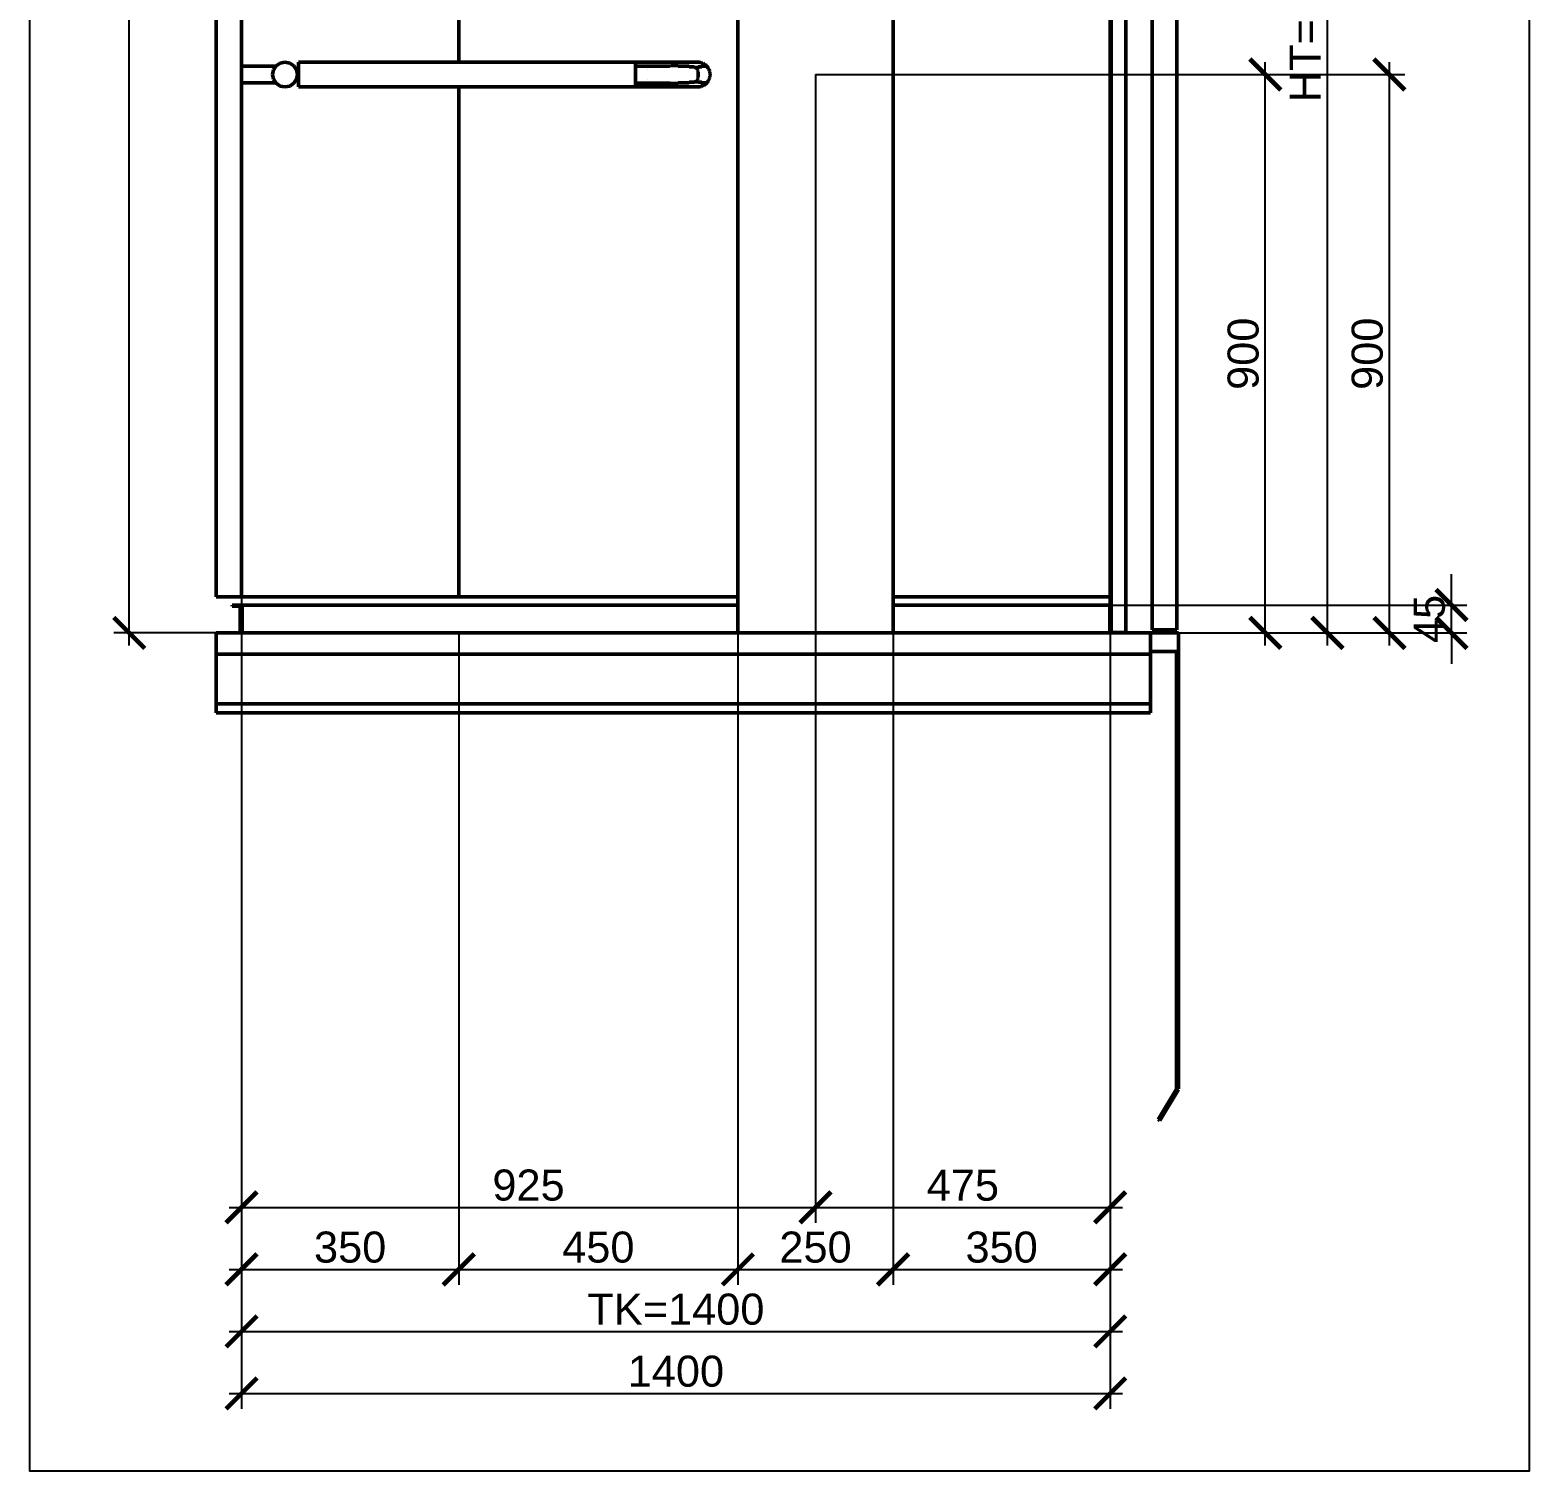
# Model space of a CAD drawing. Header units: millimetres. Extents: x -2854 to 202754, y -48725 to 27067.
# Drawn here: x 189982 to 192398, y -43034 to -40711 of the extents above; entities that cross this region are included whole.
import ezdxf

# ---------------------------------------------------------------- set-up
doc = ezdxf.new("R2010")
doc.units = ezdxf.units.MM
for name, color, linetype, lineweight in [('AM_0', 7, 'Continuous', 50), ('AM_5', 3, 'Continuous', 25), ('LDCar-AM_0', 7, 'Continuous', 50), ('LDCarFrame-AM_0', 7, 'Continuous', 50), ('LDHallButton-AM_0', 7, 'Continuous', 50), ('LDShaft-AM_5', 3, 'Continuous', 25)]:
    doc.layers.add(name, color=color, linetype=linetype, lineweight=lineweight)
doc.layers.add('AM_VIEWS', color=1, linetype='Continuous', lineweight=25, plot=False)
doc.styles.add('LD', font='ARIALUNI.ttf')
doc.dimstyles.new('LIFT', dxfattribs={"dimtxt": 2.5, "dimasz": 2.5, "dimexe": 1.25, "dimexo": 0, "dimgap": 0.5, "dimtad": 1, "dimdec": 0, "dimzin": 1, "dimdsep": 46, "dimtxsty": 'LD', "dimblk": 'ARCHTICK', "dimcen": 0, "dimdle": 1, "dimclrd": 3, "dimclre": 3, "dimclrt": 4, "dimadec": 0, "dimazin": 0, "dimtp": 0.1, "dimtm": 0.1, "dimtfac": 0.71, "dimtdec": 0, "dimtix": 1, "dimtmove": 0, "dimatfit": 3, "dimfxl": 1, "dimtolj": 1, "dimarcsym": 0})

# ---------------------------------------------------------------- blocks, each defined once
blk = doc.blocks.new('LD_20260610085846_00000042')
at = {"layer": 'LDCarFrame-AM_0'}
for p, q in [((765, 2679), (-741, 2679)), ((-741, 2679), (-741, 2629)), ((765, 2629), (765, 2679)), ((-741, 2629), (765, 2629)), ((700, 2530), (-700, 2530)), ((-700, 2530), (-700, 2528)), ((-700, 2528), (700, 2528)), ((700, 2528), (700, 2530)), ((765, 129), (-741, 129)), ((-741, 129), (-741, 95)), ((765, 95), (765, 129)), ((765, 95), (-741, 95)), ((-741, 95), (-741, 15)), ((-741, 95), (765, 95)), ((765, 15), (765, 95)), ((-741, 15), (765, 15)), ((765, 15), (-741, 15)), ((-741, 15), (-741, 0)), ((-741, 0), (765, 0)), ((765, 0), (765, 15))]:
    blk.add_line(p, q, dxfattribs=at)
blk = doc.blocks.new('LD_20260610085846_00000043')
at = {"layer": 'LDHallButton-AM_0'}
for p, q in [((125, 1432), (-125, 1432)), ((-125, 1432), (-125, -900)), ((125, -900), (125, 1432)), ((120.5, 905), (-120.5, 905)), ((-120.5, 905), (-120.5, 700)), ((120.5, 700), (120.5, 905)), ((-120.5, 700), (120.5, 700)), ((92.4, 678.4), (90.5, 676.5)), ((90.5, 676.5), (91.7, 674.6)), ((94.9, 672.5), (92.4, 678.4)), ((97.4, 683.4), (95.4, 681.4)), ((95.4, 681.4), (97.4, 678.8)), ((99.8, 680.2), (97.4, 683.4)), ((97.4, 678.8), (98.7, 675.8)), ((101.4, 676.5), (99.8, 680.2)), ((102.3, 688.3), (100.4, 686.4)), ((100.4, 686.4), (103.5, 682.3)), ((101.9, 672.5), (101.4, 676.5)), ((105.9, 683.7), (102.3, 688.3)), ((103.5, 682.3), (105.4, 677.6)), ((105.4, 677.6), (106.1, 672.5)), ((108.1, 678.3), (105.9, 683.7)), ((108.9, 672.5), (108.1, 678.3)), ((-97.9, 673.1), (-98, 672.5)), ((-98, 672.5), (-97.9, 671.9)), ((-97.6, 673.6), (-97.9, 673.1)), ((-97.9, 671.9), (-97.6, 671.4)), ((-97.1, 673.9), (-97.6, 673.6)), ((-97.6, 671.4), (-97.1, 671.1)), ((-96.5, 674), (-97.1, 673.9)), ((-97.1, 671.1), (-96.5, 671)), ((-95.9, 673.9), (-96.5, 674)), ((-96.5, 671), (-95.9, 671.1)), ((-95.4, 673.6), (-95.9, 673.9)), ((-95.9, 671.1), (-95.4, 671.4)), ((-95.1, 673.1), (-95.4, 673.6)), ((-95.4, 671.4), (-95.1, 671.9)), ((-95, 672.5), (-95.1, 673.1)), ((-95.1, 671.9), (-95, 672.5)), ((-92.4, 673.1), (-92.5, 672.5)), ((-92.5, 672.5), (-92.4, 671.9)), ((-92.1, 673.6), (-92.4, 673.1)), ((-92.4, 671.9), (-92.1, 671.4)), ((-91.6, 673.9), (-92.1, 673.6)), ((-92.1, 671.4), (-91.6, 671.1)), ((-91, 674), (-91.6, 673.9)), ((-91.6, 671.1), (-91, 671)), ((-90.4, 673.9), (-91, 674)), ((-91, 671), (-90.4, 671.1)), ((-89.9, 673.6), (-90.4, 673.9)), ((-90.4, 671.1), (-89.9, 671.4)), ((-89.6, 673.1), (-89.9, 673.6)), ((-89.9, 671.4), (-89.6, 671.9)), ((-89.5, 672.5), (-89.6, 673.1)), ((-89.6, 671.9), (-89.5, 672.5)), ((-86.9, 673.1), (-87, 672.5)), ((-87, 672.5), (-86.9, 671.9)), ((-86.6, 673.6), (-86.9, 673.1)), ((-86.9, 671.9), (-86.6, 671.4)), ((-86.1, 673.9), (-86.6, 673.6)), ((-86.6, 671.4), (-86.1, 671.1)), ((-85.5, 674), (-86.1, 673.9)), ((-86.1, 671.1), (-85.5, 671)), ((-84.9, 673.9), (-85.5, 674)), ((-85.5, 671), (-84.9, 671.1)), ((-84.4, 673.6), (-84.9, 673.9)), ((-84.9, 671.1), (-84.4, 671.4)), ((-84.1, 673.1), (-84.4, 673.6)), ((-84.4, 671.4), (-84.1, 671.9)), ((-84, 672.5), (-84.1, 673.1)), ((-84.1, 671.9), (-84, 672.5)), ((91.7, 670.4), (90.5, 668.5)), ((90.5, 668.5), (92.4, 666.6)), ((91.7, 674.6), (92.1, 672.5)), ((92.1, 672.5), (91.7, 670.4)), ((92.4, 666.6), (94.3, 669.3)), ((94.3, 669.3), (94.9, 672.5)), ((97.4, 666.2), (95.4, 663.6)), ((95.4, 663.6), (97.4, 661.6)), ((98.7, 669.2), (97.4, 666.2)), ((97.4, 661.6), (99.8, 664.8)), ((98.7, 675.8), (99.1, 672.5)), ((99.1, 672.5), (98.7, 669.2)), ((99.8, 664.8), (101.4, 668.5)), ((103.5, 662.7), (100.4, 658.6)), ((100.4, 658.6), (102.3, 656.7)), ((101.4, 668.5), (101.9, 672.5)), ((102.3, 656.7), (105.9, 661.3)), ((105.4, 667.4), (103.5, 662.7)), ((106.1, 672.5), (105.4, 667.4)), ((105.9, 661.3), (108.1, 666.7)), ((108.1, 666.7), (108.9, 672.5)), ((-125, -900), (125, -900))]:
    blk.add_line(p, q, dxfattribs=at)
blk = doc.blocks.new('LD_20260610085846_00000050')
at = {"layer": 'AM_0'}
for p, q in [((225, 2500), (-225, 2500)), ((-225, 2500), (-225, 2430)), ((225, 2430.9), (225, 2500)), ((-225, 2399), (-225, 920)), ((225, 58), (225, 2394.1)), ((-225, 880), (-225, 58)), ((-225, 58), (225, 58))]:
    blk.add_line(p, q, dxfattribs=at)
blk = doc.blocks.new('LD_20260610085846_00000051')
at = {"layer": 'AM_0'}
for p, q in [((175, 2500), (-175, 2500)), ((-175, 2500), (-175, 2401)), ((175, 2430), (175, 2500)), ((-175, 2399), (-175, 913.5)), ((175, 920), (175, 2399)), ((-175, 886.5), (-175, 58)), ((175, 58), (175, 880)), ((-175, 58), (175, 58))]:
    blk.add_line(p, q, dxfattribs=at)
blk = doc.blocks.new('LD_20260610085846_00000052')
at = {"layer": 'AM_0'}
for p, q in [((175, 2500), (-175, 2500)), ((-175, 2500), (-175, 2430)), ((175, 2401), (175, 2500)), ((-175, 2399), (-175, 58)), ((175, 58), (175, 2399)), ((-175, 58), (175, 58))]:
    blk.add_line(p, q, dxfattribs=at)
blk = doc.blocks.new('LD_20260610085846_00000054')
at = {"layer": 'AM_0'}
for p, q in [((-745, 920), (-1308, 920)), ((-1308, 920), (-1308, 918.5)), ((-1308, 918.5), (-1308, 914.1)), ((-745, 920), (-745, 920)), ((-745, 918.5), (-745, 918.5)), ((-745, 918.5), (-745, 918.5)), ((-1308, 914.1), (-1308, 907.7)), ((-1308, 907.7), (-1308, 900)), ((-1308, 900), (-1308, 892.3)), ((-745, 914.1), (-745, 914.2)), ((-745, 914.1), (-745, 914.1)), ((-745, 907.6), (-745, 907.7)), ((-745, 907.7), (-745, 907.7)), ((-1308, 892.3), (-1308, 885.9)), ((-1308, 885.9), (-1308, 881.5)), ((-1308, 881.5), (-1308, 880)), ((-1308, 880), (-745, 880)), ((-745, 892.3), (-745, 892.4)), ((-745, 892.3), (-745, 892.3)), ((-745, 885.8), (-745, 885.9)), ((-745, 885.9), (-745, 885.9)), ((-745, 881.5), (-745, 881.5)), ((-745, 881.5), (-745, 881.5)), ((-745, 880), (-745, 880))]:
    blk.add_line(p, q, dxfattribs=at)
blk = doc.blocks.new('LD_20260610085846_00000055')
at = {"layer": 'AM_0'}
for p, q in [((-100, 20), (-100, 19.8)), ((-100, 20), (-100, 20)), ((-100, 19.8), (-100, 19.6)), ((-100, 19.6), (-100, 19.4)), ((-100, 19.4), (-100, 19)), ((-100, 19), (-100, 18.6)), ((-100, 18.6), (-100, 18.5)), ((-100, 18.5), (-100, 18.1)), ((-100, 18.1), (-100, 17.5)), ((-100, 17.5), (-100, 16.9)), ((-100, 16.9), (-100, 16.2)), ((-100, 16.2), (-100, 15.4)), ((-100, 15.4), (-100, 14.6)), ((-100, 14.6), (-100, 14.2)), ((-100, 14.1), (-100, 13.7)), ((-45, 13.7), (-100, 13.7)), ((-100, 13.7), (-100, 12.7)), ((-100, 12.7), (-100, 11.8)), ((-100, 11.8), (-100, 10.7)), ((-100, 10.7), (-100, 9.6)), ((-100, 9.6), (-100, 8.5)), ((-100, 8.5), (-100, 7.7)), ((-100, 7.6), (-100, 7.4)), ((-100, 7.4), (-100, 6.2)), ((-100, 6.2), (-100, 5)), ((-100, 5), (-100, 3.7)), ((-100, 3.7), (-100, 2.5)), ((-100, 2.5), (-100, 1.3)), ((-100, 1.3), (-100, 0)), ((-100, 0), (-100, -1.3)), ((-45, 20), (-80, 20)), ((-43.3, 20), (-45, 20)), ((-45, 13.7), (-42.8, 14.4)), ((-41.5, 20), (-43.3, 20)), ((-40.5, 14.4), (-42.8, 14.4)), ((-39.7, 20), (-41.5, 20)), ((-38.2, 14.4), (-40.5, 14.4)), ((-37.9, 20), (-39.7, 20)), ((-35.9, 14.4), (-38.2, 14.4)), ((-36.2, 20), (-37.9, 20)), ((-34.4, 20), (-36.2, 20)), ((-33.6, 14.4), (-35.9, 14.4)), ((-32.7, 20), (-34.4, 20)), ((-31.3, 14.4), (-33.6, 14.4)), ((-31, 20), (-32.7, 20)), ((-31.3, 14.4), (-31.1, 13.5)), ((-28.8, 13.5), (-31.1, 13.5)), ((-29.3, 20), (-31, 20)), ((-27.6, 20), (-29.3, 20)), ((-26.6, 13.5), (-28.8, 13.5)), ((-25.9, 20), (-27.6, 20)), ((-24.4, 13.5), (-26.6, 13.5)), ((-24.3, 20), (-25.9, 20)), ((-22.2, 13.5), (-24.4, 13.5)), ((-22.8, 20), (-24.3, 20)), ((-21.2, 20), (-22.8, 20)), ((-20, 13.5), (-22.2, 13.5)), ((-19.7, 20), (-21.2, 20)), ((-17.9, 13.5), (-20, 13.5)), ((-18.2, 20), (-19.7, 20)), ((-16.8, 20), (-18.2, 20)), ((-15.8, 13.5), (-17.9, 13.5)), ((-15.4, 20), (-16.8, 20)), ((-13.8, 13.5), (-15.8, 13.5)), ((-14.1, 20), (-15.4, 20)), ((-12.8, 20), (-14.1, 20)), ((-13.8, 13.5), (-13.4, 12.5)), ((-11.4, 12.5), (-13.4, 12.5)), ((-11.5, 20), (-12.8, 20)), ((-10.3, 20), (-11.5, 20)), ((-9.4, 12.5), (-11.4, 12.5)), ((-9.2, 20), (-10.3, 20)), ((-7.5, 12.5), (-9.4, 12.5)), ((-8.1, 20), (-9.2, 20)), ((-7.1, 20), (-8.1, 20)), ((-5.7, 12.5), (-7.5, 12.5)), ((-6.1, 20), (-7.1, 20)), ((-5.2, 20), (-6.1, 20)), ((-5.7, 12.5), (-5.2, 11.6)), ((-4.4, 20), (-5.2, 20)), ((-3.4, 11.6), (-5.2, 11.6)), ((-3.6, 20), (-4.4, 20)), ((-2.9, 20), (-3.6, 20)), ((-1.7, 11.6), (-3.4, 11.6)), ((-2.2, 20), (-2.9, 20)), ((-1.6, 20), (-2.2, 20)), ((-1.7, 11.6), (-1.2, 10.5)), ((0, 11.6), (-1.7, 11.6)), ((-1.1, 20), (-1.6, 20)), ((-1.2, 10.5), (-0.8, 9.5)), ((-0.6, 20), (-1.1, 20)), ((-0.8, 9.5), (-0.4, 8.4)), ((-0.7, 20), (0.6, 20)), ((0, 20), (-0.7, 20)), ((-0.5, 20), (-0.6, 20)), ((-0.6, 20), (-0.6, 20)), ((-0.6, 20), (-0.6, 20)), ((-0.3, 20), (-0.6, 20)), ((-0.2, 20), (-0.5, 20)), ((-0.4, 20), (-0.5, 20)), ((-0.3, 20), (-0.4, 20)), ((-0.4, 8.4), (0, 7.2)), ((-0.3, 20), (-0.3, 20)), ((0.1, 20), (-0.3, 20)), ((0, 20), (-0.2, 20)), ((-0.1, 20), (-0.2, 20)), ((-0.2, 20), (-0.2, 20)), ((0.2, 20), (0, 20)), ((0, 20), (0, 20)), ((0.6, 20), (0, 20)), ((0.1, 20), (0, 20)), ((0, 20), (0, 20)), ((1.6, 11.6), (0, 11.6)), ((0, 7.2), (0.3, 6.1)), ((0.3, 20), (0.1, 20)), ((0.4, 20), (0.2, 20)), ((0.3, 20), (0.2, 20)), ((0.2, 20), (0.2, 20)), ((0.5, 20), (0.3, 20)), ((0.3, 6.1), (0.5, 4.9)), ((0.7, 20), (0.4, 20)), ((0.6, 20), (0.5, 20)), ((0.5, 20), (0.5, 20)), ((0.6, 20), (0.5, 20)), ((0.5, 4.9), (0.7, 3.7)), ((1.3, 20), (0.6, 20)), ((0.9, 20), (0.7, 20)), ((0.8, 20), (0.7, 20)), ((0.7, 20), (0.7, 20)), ((0.7, 3.7), (0.8, 2.5)), ((0.8, 2.5), (0.9, 1.2)), ((1.1, 20), (0.9, 20)), ((1, 20), (0.9, 20)), ((0.9, 20), (0.9, 20)), ((0.9, 20), (0.9, 20)), ((0.9, 1.2), (0.9, 0)), ((0.9, -1.2), (0.9, 0)), ((1, 12.5), (1.6, 11.6)), ((2.6, 12.5), (1, 12.5)), ((1.1, 20), (1.1, 20)), ((1.2, 20), (1.1, 20)), ((1.3, 20), (1.1, 20)), ((1.1, 20), (1.1, 20)), ((1.2, 20), (1.2, 20)), ((1.3, 20), (1.3, 20)), ((1.3, 20), (1.3, 20)), ((1.3, 20), (1.3, 20)), ((1.3, 20), (1.3, 20)), ((1.5, 19.9), (1.3, 20)), ((1.8, 19.9), (1.3, 20)), ((1.4, 19.9), (1.3, 20)), ((1.6, 19.9), (1.5, 19.9)), ((1.6, 19.9), (1.5, 19.9)), ((1.5, 19.9), (1.5, 19.9)), ((1.5, 19.9), (1.5, 19.9)), ((1.8, 19.9), (1.6, 19.9)), ((1.7, 19.9), (1.6, 19.9)), ((1.6, 19.9), (1.6, 19.9)), ((1.6, 19.9), (1.6, 19.9)), ((1.9, 19.9), (1.8, 19.9)), ((2.5, 19.8), (1.8, 19.9)), ((1.8, 19.9), (1.8, 19.9)), ((1.8, 19.9), (1.8, 19.9)), ((2, 19.9), (1.9, 19.9)), ((1.9, 19.9), (1.9, 19.9)), ((2, 19.9), (2, 19.9)), ((2.1, 19.9), (2, 19.9)), ((2.1, 19.9), (2.1, 19.9)), ((2.5, 19.8), (2.1, 19.9)), ((3, 19.8), (2.5, 19.8)), ((2.6, 12.5), (4, 12.5)), ((3.7, 19.6), (3, 19.8)), ((4.2, 19.5), (3.7, 19.6)), ((4, 12.5), (5.4, 12.5)), ((5, 19.4), (4.2, 19.5)), ((6.2, 19), (5, 19.4)), ((5.4, 12.5), (6.6, 12.5)), ((6, 13.5), (7.1, 13.5)), ((6.6, 12.5), (6, 13.5)), ((6.2, 19), (6.2, 19)), ((6.2, 19), (6.2, 19)), ((7.4, 18.6), (6.2, 19)), ((7.1, 13.5), (8.3, 13.5)), ((7.4, 18.6), (7.3, 18.6)), ((7.4, 18.6), (7.4, 18.6)), ((8.5, 18.1), (7.4, 18.6)), ((8.3, 13.5), (9.3, 13.5)), ((9.6, 17.5), (8.5, 18.1)), ((9.3, 13.5), (10.2, 13.5)), ((10.7, 16.9), (9.6, 17.5)), ((10.2, 13.5), (11.1, 13.5)), ((11.8, 16.2), (10.7, 16.9)), ((11.1, 13.5), (11.8, 13.5)), ((12.7, 15.4), (11.8, 16.2)), ((11.8, 13.5), (12.5, 13.5)), ((12.3, 14.4), (12.8, 14.4)), ((13.1, 13.5), (12.3, 14.4)), ((12.5, 13.5), (13.1, 13.5)), ((13.7, 14.6), (12.7, 15.4)), ((12.8, 14.4), (13.2, 14.4)), ((13.2, 14.4), (13.5, 14.4)), ((13.5, 14.4), (13.7, 14.4)), ((14.6, 13.7), (13.7, 14.6)), ((13.7, 14.4), (13.9, 14.4)), ((13.9, 14.4), (14.6, 13.7)), ((15.4, 12.7), (14.6, 13.7)), ((14.6, 13.7), (14.6, 13.7)), ((16.2, 11.8), (15.4, 12.7)), ((16.9, 10.7), (16.2, 11.8)), ((17.5, 9.6), (16.9, 10.7)), ((18.1, 8.5), (17.5, 9.6)), ((18.1, 8.5), (18.1, 8.6)), ((18.1, 8.5), (18.1, 8.5)), ((18.6, 7.4), (18.1, 8.5)), ((19, 6.2), (18.6, 7.4)), ((19.4, 5), (19, 6.2)), ((19.6, 3.7), (19.4, 5)), ((19.8, 2.5), (19.6, 3.7)), ((19.8, 2.5), (19.8, 2.7)), ((19.8, 2.5), (19.8, 2.5)), ((20, 1.3), (19.8, 2.5)), ((20, 0), (20, 1.3)), ((20, -1.3), (20, 0)), ((-100, -1.3), (-100, -2.5)), ((-100, -2.5), (-100, -3.7)), ((-100, -3.7), (-100, -5)), ((-100, -5), (-100, -6.2)), ((-100, -6.2), (-100, -7.4)), ((-100, -7.4), (-100, -7.6)), ((-100, -7.7), (-100, -8.5)), ((-100, -8.5), (-100, -9.6)), ((-100, -9.6), (-100, -10.7)), ((-100, -10.7), (-100, -11.8)), ((-100, -11.8), (-100, -12.7)), ((-100, -12.7), (-100, -13.7)), ((-45, -13.7), (-100, -13.7)), ((-100, -13.7), (-100, -14.1)), ((-100, -14.2), (-100, -14.6)), ((-100, -14.6), (-100, -15.4)), ((-100, -15.4), (-100, -16.2)), ((-100, -16.2), (-100, -16.9)), ((-100, -16.9), (-100, -17.5)), ((-100, -17.5), (-100, -18.1)), ((-100, -18.1), (-100, -18.5)), ((-100, -18.5), (-100, -18.6)), ((-100, -18.6), (-100, -19)), ((-100, -19), (-100, -19.4)), ((-100, -19.4), (-100, -19.6)), ((-100, -19.6), (-100, -19.8)), ((-100, -19.8), (-100, -20)), ((-100, -20), (-100, -20)), ((-80, -20), (-45, -20)), ((-42.8, -14.4), (-45, -13.7)), ((-45, -20), (-43.3, -20)), ((-43.3, -20), (-41.5, -20)), ((-40.5, -14.4), (-42.8, -14.4)), ((-41.5, -20), (-39.7, -20)), ((-38.2, -14.4), (-40.5, -14.4)), ((-39.7, -20), (-37.9, -20)), ((-35.9, -14.4), (-38.2, -14.4)), ((-37.9, -20), (-36.2, -20)), ((-36.2, -20), (-34.4, -20)), ((-33.6, -14.4), (-35.9, -14.4)), ((-34.4, -20), (-32.7, -20)), ((-31.3, -14.4), (-33.6, -14.4)), ((-32.7, -20), (-31, -20)), ((-31.1, -13.5), (-31.3, -14.4)), ((-28.8, -13.5), (-31.1, -13.5)), ((-31, -20), (-29.3, -20)), ((-29.3, -20), (-27.6, -20)), ((-26.6, -13.5), (-28.8, -13.5)), ((-27.6, -20), (-25.9, -20)), ((-24.4, -13.5), (-26.6, -13.5)), ((-25.9, -20), (-24.3, -20)), ((-22.2, -13.5), (-24.4, -13.5)), ((-24.3, -20), (-22.8, -20)), ((-22.8, -20), (-21.2, -20)), ((-20, -13.5), (-22.2, -13.5)), ((-21.2, -20), (-19.7, -20)), ((-17.9, -13.5), (-20, -13.5)), ((-19.7, -20), (-18.2, -20)), ((-18.2, -20), (-16.8, -20)), ((-15.8, -13.5), (-17.9, -13.5)), ((-16.8, -20), (-15.4, -20)), ((-13.8, -13.5), (-15.8, -13.5)), ((-15.4, -20), (-14.1, -20)), ((-14.1, -20), (-12.8, -20)), ((-13.4, -12.5), (-13.8, -13.5)), ((-11.4, -12.5), (-13.4, -12.5)), ((-12.8, -20), (-11.5, -20)), ((-11.5, -20), (-10.3, -20)), ((-9.4, -12.5), (-11.4, -12.5)), ((-10.3, -20), (-9.2, -20)), ((-7.5, -12.5), (-9.4, -12.5)), ((-9.2, -20), (-8.1, -20)), ((-8.1, -20), (-7.1, -20)), ((-5.7, -12.5), (-7.5, -12.5)), ((-7.1, -20), (-6.1, -20)), ((-6.1, -20), (-5.2, -20)), ((-5.2, -11.6), (-5.7, -12.5)), ((-3.4, -11.6), (-5.2, -11.6)), ((-5.2, -20), (-4.4, -20)), ((-4.4, -20), (-3.6, -20)), ((-3.6, -20), (-2.9, -20)), ((-1.7, -11.6), (-3.4, -11.6)), ((-2.9, -20), (-2.2, -20)), ((-2.2, -20), (-1.6, -20)), ((-1.2, -10.5), (-1.7, -11.6)), ((0, -11.6), (-1.7, -11.6)), ((-1.6, -20), (-1.1, -20)), ((-0.8, -9.5), (-1.2, -10.5)), ((-1.1, -20), (-0.6, -20)), ((-0.4, -8.4), (-0.8, -9.5)), ((0.6, -20), (-0.7, -20)), ((-0.7, -20), (0, -20)), ((-0.6, -20), (-0.3, -20)), ((0, -7.2), (-0.4, -8.4)), ((-0.3, -20), (0.1, -20)), ((0.3, -6.1), (0, -7.2)), ((1.6, -11.6), (0, -11.6)), ((0, -20), (0.6, -20)), ((0.1, -20), (0.3, -20)), ((0.5, -4.9), (0.3, -6.1)), ((0.3, -20), (0.5, -20)), ((0.7, -3.7), (0.5, -4.9)), ((0.5, -20), (0.6, -20)), ((0.6, -20), (1.3, -20)), ((0.8, -2.5), (0.7, -3.7)), ((0.9, -1.2), (0.8, -2.5)), ((1.6, -11.6), (1, -12.5)), ((2.6, -12.5), (1, -12.5)), ((1.3, -20), (1.8, -19.9)), ((1.8, -19.9), (2.5, -19.8)), ((2.5, -19.8), (3, -19.8)), ((4, -12.5), (2.6, -12.5)), ((3, -19.8), (3.7, -19.6)), ((3.7, -19.6), (4.2, -19.5)), ((5.4, -12.5), (4, -12.5)), ((4.2, -19.5), (5, -19.4)), ((5, -19.4), (6.2, -19)), ((6.6, -12.5), (5.4, -12.5)), ((6.6, -12.5), (6, -13.5)), ((7.1, -13.5), (6, -13.5)), ((6.2, -19), (7.4, -18.6)), ((8.3, -13.5), (7.1, -13.5)), ((7.4, -18.6), (8.5, -18.1)), ((7.4, -18.6), (7.4, -18.6)), ((9.3, -13.5), (8.3, -13.5)), ((8.5, -18.1), (9.6, -17.5)), ((10.2, -13.5), (9.3, -13.5)), ((9.6, -17.5), (10.7, -16.9)), ((11.1, -13.5), (10.2, -13.5)), ((10.7, -16.9), (11.8, -16.2)), ((11.8, -13.5), (11.1, -13.5)), ((12.5, -13.5), (11.8, -13.5)), ((11.8, -16.2), (12.7, -15.4)), ((13.1, -13.5), (12.3, -14.4)), ((12.8, -14.4), (12.3, -14.4)), ((13.1, -13.5), (12.5, -13.5)), ((12.7, -15.4), (13.7, -14.6)), ((13.2, -14.4), (12.8, -14.4)), ((13.5, -14.4), (13.2, -14.4)), ((13.7, -14.4), (13.5, -14.4)), ((13.7, -14.6), (14.6, -13.7)), ((13.9, -14.4), (13.7, -14.4)), ((13.9, -14.4), (14.6, -13.7)), ((14.6, -13.7), (15.4, -12.7)), ((14.6, -13.7), (14.6, -13.7)), ((14.6, -13.7), (14.6, -13.7)), ((15.4, -12.7), (16.2, -11.8)), ((16.2, -11.8), (16.9, -10.7)), ((16.9, -10.7), (17.5, -9.6)), ((17.5, -9.6), (18.1, -8.5)), ((18.1, -8.5), (18.6, -7.4)), ((18.1, -8.5), (18.1, -8.5)), ((18.6, -7.4), (19, -6.2)), ((19, -6.2), (19.4, -5)), ((19.4, -5), (19.6, -3.7)), ((19.6, -3.7), (19.8, -2.5)), ((19.8, -2.5), (20, -1.3)), ((19.8, -2.5), (19.8, -2.5))]:
    blk.add_line(p, q, dxfattribs=at)
blk = doc.blocks.new('LD_20260610085846_00000057')
at = {"layer": 'AM_0'}
for p, q in [((-699.25, 45), (-699.25, 0)), ((100, 45), (-699.25, 45)), ((699.25, 45), (350, 45)), ((699.25, 0), (699.25, 45)), ((-699.25, 0), (100, 0)), ((350, 0), (699.25, 0))]:
    blk.add_line(p, q, dxfattribs=at)
blk = doc.blocks.new('LD_20260610085846_00000059')
at = {"layer": 'AM_0'}
for p, q in [((62.3, 918.5), (55.9, 914.1)), ((62.3, 918.5), (55.9, 914.1)), ((70, 920), (62.3, 918.5)), ((70, 920), (62.3, 918.5)), ((77.7, 918.5), (70, 920)), ((77.7, 918.5), (70, 920)), ((84.1, 914.1), (77.7, 918.5)), ((84.1, 914.1), (77.7, 918.5)), ((0, 913.5), (0, 912.5)), ((55.4, 913.5), (0, 913.5)), ((0, 912.5), (0, 909.5)), ((0, 909.5), (0, 905.2)), ((0, 905.2), (0, 900)), ((0, 900), (0, 894.8)), ((0, 894.8), (0, 890.5)), ((51.5, 907.7), (50, 900)), ((51.5, 907.7), (50, 900)), ((50, 900), (51.5, 892.3)), ((50, 900), (51.5, 892.3)), ((55.9, 914.1), (51.5, 907.7)), ((55.9, 914.1), (51.5, 907.7)), ((88.5, 907.7), (84.1, 914.1)), ((88.5, 907.7), (84.1, 914.1)), ((90, 900), (88.5, 907.7)), ((90, 900), (88.5, 907.7)), ((88.5, 892.3), (90, 900)), ((88.5, 892.3), (90, 900)), ((0, 890.5), (0, 887.5)), ((0, 887.5), (0, 886.5)), ((0, 886.5), (55.4, 886.5)), ((51.5, 892.3), (55.9, 885.9)), ((51.5, 892.3), (55.9, 885.9)), ((55.9, 885.9), (62.3, 881.5)), ((55.9, 885.9), (62.3, 881.5)), ((62.3, 881.5), (70, 880)), ((62.3, 881.5), (70, 880)), ((70, 880), (77.7, 881.5)), ((70, 880), (77.7, 881.5)), ((77.7, 881.5), (84.1, 885.9)), ((77.7, 881.5), (84.1, 885.9)), ((84.1, 885.9), (88.5, 892.3)), ((84.1, 885.9), (88.5, 892.3))]:
    blk.add_line(p, q, dxfattribs=at)
blk = doc.blocks.new('LD_20260610085846_0000005A')
at = {"layer": 'AM_0'}
for p, q in [((0, 2500), (-41, 2500)), ((-41, 2500), (-41, 58)), ((0, 58), (0, 2500)), ((-41, 58), (0, 58))]:
    blk.add_line(p, q, dxfattribs=at)
blk = doc.blocks.new('LD_20260610085846_0000005C')
at = {"layer": 'AM_0'}
for p, q in [((-15, 45), (-15, 43)), ((0, 45), (-15, 45)), ((-15, 43), (-2, 43)), ((-2, 43), (-2, 0)), ((0, 0), (0, 45)), ((-2, 0), (0, 0))]:
    blk.add_line(p, q, dxfattribs=at)
blk = doc.blocks.new('LD_20260610085846_0000005F')
at = {"layer": 'AM_0'}
for p, q in [((1.5, 2000), (0, 2000)), ((0, 2000), (0, 0)), ((25, 2000), (1.5, 2000)), ((1.5, 2000), (1.5, 0.75)), ((1.5, 0), (1.5, 2000)), ((25, 0.75), (25, 2000)), ((0, 0), (1.5, 0)), ((25, 0.75), (1.5, 0.75)), ((1.5, 0.75), (1.5, 0)), ((25, 0), (25, 0.75))]:
    blk.add_line(p, q, dxfattribs=at)
blk = doc.blocks.new('LD_20260610085846_00000060')
at = {"layer": 'LDCar-AM_0'}
for p, q in [((-2.5, 2005), (-42.5, 2005)), ((-42.5, 2005), (-42.5, 5)), ((-2.5, 5), (-2.5, 2005)), ((0, 0), (-45, 0)), ((-45, 0), (-45, -30)), ((-42.5, 5), (-2.5, 5)), ((0, -30), (0, 0)), ((-45, -30), (0, -30)), ((0, -30), (-3, -30)), ((-3, -30), (-3, -735)), ((0, -735), (0, -30)), ((-2.8, -734.2), (-32.8, -784.2)), ((-30.2, -785.8), (-0.2, -735.8)), ((-3, -735), (0, -735)), ((-0.2, -735.8), (-2.8, -734.2)), ((-32.8, -784.2), (-30.2, -785.8))]:
    blk.add_line(p, q, dxfattribs=at)
blk = doc.blocks.new('_ArchTick')
at = {"color": 0, "linetype": 'ByBlock', "const_width": 0.15}
blk.add_lwpolyline([(-0.5, -0.5), (0.5, 0.5)], dxfattribs=at)
blk = doc.blocks.new('*D2542')
at = {"layer": 'AM_5', "color": 3, "lineweight": -2, "transparency": 16777216}
for p, q in [((190323.2, -41625), (190323.2, -42833.8)), ((191723.2, -41683), (191723.2, -42833.8)), ((190303.2, -42808.8), (191743.2, -42808.8))]:
    blk.add_line(p, q, dxfattribs=at)
at = {"layer": 'Defpoints', "color": 0, "transparency": 16777216}
for p in [(190323.2, -41625), (191723.2, -41683), (191723.2, -42808.8)]:
    blk.add_point(p, dxfattribs=at)
at = {"layer": 'AM_5', "color": 3, "lineweight": -2, "transparency": 16777216, "xscale": 50, "yscale": 50, "zscale": 50, "rotation": 180}
blk.add_blockref('_ArchTick', (190323.2, -42808.8), dxfattribs=at)
at = {"layer": 'AM_5', "color": 3, "lineweight": -2, "transparency": 16777216, "xscale": 50, "yscale": 50, "zscale": 50}
blk.add_blockref('_ArchTick', (191723.2, -42808.8), dxfattribs=at)
at = {"layer": 'AM_5', "color": 4, "transparency": 16777216, "insert": (191023.2, -42773.2), "char_height": 50, "attachment_point": 5, "style": 'LD'}
blk.add_mtext('\\A1;TK=1400', dxfattribs=at)
blk = doc.blocks.new('*D2543')
at = {"layer": 'Defpoints', "color": 0, "transparency": 16777216}
for p in [(190323.2, -41683), (191723.2, -41683), (191723.2, -42908.8)]:
    blk.add_point(p, dxfattribs=at)
at = {"layer": 'LDShaft-AM_5', "color": 3, "lineweight": -2, "transparency": 16777216}
for p, q in [((190323.2, -41683), (190323.2, -42933.8)), ((191723.2, -41683), (191723.2, -42933.8)), ((190303.2, -42908.8), (191743.2, -42908.8))]:
    blk.add_line(p, q, dxfattribs=at)
at = {"layer": 'LDShaft-AM_5', "color": 3, "lineweight": -2, "transparency": 16777216, "xscale": 50, "yscale": 50, "zscale": 50, "rotation": 180}
blk.add_blockref('_ArchTick', (190323.2, -42908.8), dxfattribs=at)
at = {"layer": 'LDShaft-AM_5', "color": 3, "lineweight": -2, "transparency": 16777216, "xscale": 50, "yscale": 50, "zscale": 50}
blk.add_blockref('_ArchTick', (191723.2, -42908.8), dxfattribs=at)
at = {"layer": 'LDShaft-AM_5', "color": 4, "transparency": 16777216, "insert": (191023.2, -42873.2), "char_height": 50, "attachment_point": 5, "style": 'LD'}
blk.add_mtext('\\A1;1400', dxfattribs=at)
blk = doc.blocks.new('*D2544')
at = {"layer": 'Defpoints', "color": 0, "transparency": 16777216}
for p in [(191723.2, -41638), (192273.2, -41638), (191723.2, -41683)]:
    blk.add_point(p, dxfattribs=at)
at = {"layer": 'LDShaft-AM_5', "color": 3, "lineweight": -2, "transparency": 16777216}
for p, q in [((192273.2, -41638), (192273.2, -41588)), ((191723.2, -41638), (192298.2, -41638)), ((192273.2, -41683), (192273.2, -41638)), ((191723.2, -41683), (192298.2, -41683)), ((192273.2, -41683), (192273.2, -41733))]:
    blk.add_line(p, q, dxfattribs=at)
at = {"layer": 'LDShaft-AM_5', "color": 3, "lineweight": -2, "transparency": 16777216, "xscale": 50, "yscale": 50, "zscale": 50}
for p, rotation in [((192273.2, -41638), 270), ((192273.2, -41683), 90)]:
    blk.add_blockref('_ArchTick', p, dxfattribs=dict(at, rotation=rotation))
at = {"layer": 'LDShaft-AM_5', "color": 4, "transparency": 16777216, "insert": (192237.8, -41660.5), "char_height": 50, "attachment_point": 5, "rotation": 90, "style": 'LD'}
blk.add_mtext('\\A1;45', dxfattribs=at)
blk = doc.blocks.new('*D2545')
at = {"layer": 'Defpoints', "color": 0, "transparency": 16777216}
for p in [(191723.2, -40783), (192173.2, -40783), (191723.2, -41683)]:
    blk.add_point(p, dxfattribs=at)
at = {"layer": 'LDShaft-AM_5', "color": 3, "lineweight": -2, "transparency": 16777216}
for p, q in [((192173.2, -41703), (192173.2, -40763)), ((191723.2, -40783), (192198.2, -40783)), ((191723.2, -41683), (192198.2, -41683))]:
    blk.add_line(p, q, dxfattribs=at)
at = {"layer": 'LDShaft-AM_5', "color": 3, "lineweight": -2, "transparency": 16777216, "xscale": 50, "yscale": 50, "zscale": 50}
for p, rotation in [((192173.2, -40783), 90), ((192173.2, -41683), 270)]:
    blk.add_blockref('_ArchTick', p, dxfattribs=dict(at, rotation=rotation))
at = {"layer": 'LDShaft-AM_5', "color": 4, "transparency": 16777216, "insert": (192137.7, -41233), "char_height": 50, "attachment_point": 5, "rotation": 90, "style": 'LD'}
blk.add_mtext('\\A1;900', dxfattribs=at)
blk = doc.blocks.new('*D2546')
at = {"layer": 'AM_5', "color": 3, "lineweight": -2, "transparency": 16777216}
for p, q in [((192073.2, -41703), (192073.2, -39663)), ((191833.2, -39683), (192098.2, -39683)), ((191833.2, -41683), (192098.2, -41683))]:
    blk.add_line(p, q, dxfattribs=at)
at = {"layer": 'Defpoints', "color": 0, "transparency": 16777216}
for p in [(191833.2, -39683), (192073.2, -39683), (191833.2, -41683)]:
    blk.add_point(p, dxfattribs=at)
at = {"layer": 'AM_5', "color": 3, "lineweight": -2, "transparency": 16777216, "xscale": 50, "yscale": 50, "zscale": 50}
for p, rotation in [((192073.2, -39683), 90), ((192073.2, -41683), 270)]:
    blk.add_blockref('_ArchTick', p, dxfattribs=dict(at, rotation=rotation))
at = {"layer": 'AM_5', "color": 4, "transparency": 16777216, "insert": (192037.7, -40683), "char_height": 50, "attachment_point": 5, "rotation": 90, "style": 'LD'}
blk.add_mtext('\\A1;HT=2000', dxfattribs=at)
blk = doc.blocks.new('*D2547')
at = {"layer": 'Defpoints', "color": 0, "transparency": 16777216}
for p in [(190323.2, -40783), (191248.2, -40783), (191248.2, -42608.8)]:
    blk.add_point(p, dxfattribs=at)
at = {"layer": 'LDShaft-AM_5', "color": 3, "lineweight": -2, "transparency": 16777216}
for p, q in [((190323.2, -40783), (190323.2, -42633.8)), ((191248.2, -40783), (191248.2, -42633.8)), ((190303.2, -42608.8), (191268.2, -42608.8))]:
    blk.add_line(p, q, dxfattribs=at)
at = {"layer": 'LDShaft-AM_5', "color": 3, "lineweight": -2, "transparency": 16777216, "xscale": 50, "yscale": 50, "zscale": 50, "rotation": 180}
blk.add_blockref('_ArchTick', (190323.2, -42608.8), dxfattribs=at)
at = {"layer": 'LDShaft-AM_5', "color": 3, "lineweight": -2, "transparency": 16777216, "xscale": 50, "yscale": 50, "zscale": 50}
blk.add_blockref('_ArchTick', (191248.2, -42608.8), dxfattribs=at)
at = {"layer": 'LDShaft-AM_5', "color": 4, "transparency": 16777216, "insert": (190785.7, -42573.2), "char_height": 50, "attachment_point": 5, "style": 'LD'}
blk.add_mtext('\\A1;925', dxfattribs=at)
blk = doc.blocks.new('*D2548')
at = {"layer": 'Defpoints', "color": 0, "transparency": 16777216}
for p in [(191248.2, -40783), (191723.2, -40783), (191723.2, -42608.8)]:
    blk.add_point(p, dxfattribs=at)
at = {"layer": 'LDShaft-AM_5', "color": 3, "lineweight": -2, "transparency": 16777216}
for p, q in [((191248.2, -40783), (191248.2, -42633.8)), ((191723.2, -40783), (191723.2, -42633.8)), ((191228.2, -42608.8), (191743.2, -42608.8))]:
    blk.add_line(p, q, dxfattribs=at)
at = {"layer": 'LDShaft-AM_5', "color": 3, "lineweight": -2, "transparency": 16777216, "xscale": 50, "yscale": 50, "zscale": 50, "rotation": 180}
blk.add_blockref('_ArchTick', (191248.2, -42608.8), dxfattribs=at)
at = {"layer": 'LDShaft-AM_5', "color": 3, "lineweight": -2, "transparency": 16777216, "xscale": 50, "yscale": 50, "zscale": 50}
blk.add_blockref('_ArchTick', (191723.2, -42608.8), dxfattribs=at)
at = {"layer": 'LDShaft-AM_5', "color": 4, "transparency": 16777216, "insert": (191485.7, -42573.4), "char_height": 50, "attachment_point": 5, "style": 'LD'}
blk.add_mtext('\\A1;475', dxfattribs=at)
blk = doc.blocks.new('*D2549')
at = {"layer": 'Defpoints', "color": 0, "transparency": 16777216}
for p in [(191373.2, -41683), (191723.2, -41683), (191723.2, -42708.8)]:
    blk.add_point(p, dxfattribs=at)
at = {"layer": 'LDShaft-AM_5', "color": 3, "lineweight": -2, "transparency": 16777216}
for p, q in [((191373.2, -41683), (191373.2, -42733.8)), ((191723.2, -41683), (191723.2, -42733.8)), ((191353.2, -42708.8), (191743.2, -42708.8))]:
    blk.add_line(p, q, dxfattribs=at)
at = {"layer": 'LDShaft-AM_5', "color": 3, "lineweight": -2, "transparency": 16777216, "xscale": 50, "yscale": 50, "zscale": 50, "rotation": 180}
blk.add_blockref('_ArchTick', (191373.2, -42708.8), dxfattribs=at)
at = {"layer": 'LDShaft-AM_5', "color": 3, "lineweight": -2, "transparency": 16777216, "xscale": 50, "yscale": 50, "zscale": 50}
blk.add_blockref('_ArchTick', (191723.2, -42708.8), dxfattribs=at)
at = {"layer": 'LDShaft-AM_5', "color": 4, "transparency": 16777216, "insert": (191548.2, -42673.2), "char_height": 50, "attachment_point": 5, "style": 'LD'}
blk.add_mtext('\\A1;350', dxfattribs=at)
blk = doc.blocks.new('*D2550')
at = {"layer": 'Defpoints', "color": 0, "transparency": 16777216}
for p in [(190323.2, -41683), (190673.2, -41683), (190673.2, -42708.8)]:
    blk.add_point(p, dxfattribs=at)
at = {"layer": 'LDShaft-AM_5', "color": 3, "lineweight": -2, "transparency": 16777216}
for p, q in [((190323.2, -41683), (190323.2, -42733.8)), ((190673.2, -41683), (190673.2, -42733.8)), ((190303.2, -42708.8), (190693.2, -42708.8))]:
    blk.add_line(p, q, dxfattribs=at)
at = {"layer": 'LDShaft-AM_5', "color": 3, "lineweight": -2, "transparency": 16777216, "xscale": 50, "yscale": 50, "zscale": 50, "rotation": 180}
blk.add_blockref('_ArchTick', (190323.2, -42708.8), dxfattribs=at)
at = {"layer": 'LDShaft-AM_5', "color": 3, "lineweight": -2, "transparency": 16777216, "xscale": 50, "yscale": 50, "zscale": 50}
blk.add_blockref('_ArchTick', (190673.2, -42708.8), dxfattribs=at)
at = {"layer": 'LDShaft-AM_5', "color": 4, "transparency": 16777216, "insert": (190498.2, -42673.2), "char_height": 50, "attachment_point": 5, "style": 'LD'}
blk.add_mtext('\\A1;350', dxfattribs=at)
blk = doc.blocks.new('*D2551')
at = {"layer": 'Defpoints', "color": 0, "transparency": 16777216}
for p in [(191123.2, -41683), (191373.2, -41683), (191373.2, -42708.8)]:
    blk.add_point(p, dxfattribs=at)
at = {"layer": 'LDShaft-AM_5', "color": 3, "lineweight": -2, "transparency": 16777216}
for p, q in [((191123.2, -41683), (191123.2, -42733.8)), ((191373.2, -41683), (191373.2, -42733.8)), ((191103.2, -42708.8), (191393.2, -42708.8))]:
    blk.add_line(p, q, dxfattribs=at)
at = {"layer": 'LDShaft-AM_5', "color": 3, "lineweight": -2, "transparency": 16777216, "xscale": 50, "yscale": 50, "zscale": 50, "rotation": 180}
blk.add_blockref('_ArchTick', (191123.2, -42708.8), dxfattribs=at)
at = {"layer": 'LDShaft-AM_5', "color": 3, "lineweight": -2, "transparency": 16777216, "xscale": 50, "yscale": 50, "zscale": 50}
blk.add_blockref('_ArchTick', (191373.2, -42708.8), dxfattribs=at)
at = {"layer": 'LDShaft-AM_5', "color": 4, "transparency": 16777216, "insert": (191248.2, -42673.2), "char_height": 50, "attachment_point": 5, "style": 'LD'}
blk.add_mtext('\\A1;250', dxfattribs=at)
blk = doc.blocks.new('*D2552')
at = {"layer": 'Defpoints', "color": 0, "transparency": 16777216}
for p in [(190673.2, -41683), (191123.2, -41683), (191123.2, -42708.8)]:
    blk.add_point(p, dxfattribs=at)
at = {"layer": 'LDShaft-AM_5', "color": 3, "lineweight": -2, "transparency": 16777216}
for p, q in [((190673.2, -41683), (190673.2, -42733.8)), ((191123.2, -41683), (191123.2, -42733.8)), ((190653.2, -42708.8), (191143.2, -42708.8))]:
    blk.add_line(p, q, dxfattribs=at)
at = {"layer": 'LDShaft-AM_5', "color": 3, "lineweight": -2, "transparency": 16777216, "xscale": 50, "yscale": 50, "zscale": 50, "rotation": 180}
blk.add_blockref('_ArchTick', (190673.2, -42708.8), dxfattribs=at)
at = {"layer": 'LDShaft-AM_5', "color": 3, "lineweight": -2, "transparency": 16777216, "xscale": 50, "yscale": 50, "zscale": 50}
blk.add_blockref('_ArchTick', (191123.2, -42708.8), dxfattribs=at)
at = {"layer": 'LDShaft-AM_5', "color": 4, "transparency": 16777216, "insert": (190898.2, -42673.2), "char_height": 50, "attachment_point": 5, "style": 'LD'}
blk.add_mtext('\\A1;450', dxfattribs=at)
blk = doc.blocks.new('*D2553')
at = {"layer": 'Defpoints', "color": 0, "transparency": 16777216}
for p in [(191248.2, -40783), (191973.2, -40783), (191248.2, -41683)]:
    blk.add_point(p, dxfattribs=at)
at = {"layer": 'LDShaft-AM_5', "color": 3, "lineweight": -2, "transparency": 16777216}
for p, q in [((191973.2, -41703), (191973.2, -40763)), ((191248.2, -40783), (191998.2, -40783)), ((191248.2, -41683), (191998.2, -41683))]:
    blk.add_line(p, q, dxfattribs=at)
at = {"layer": 'LDShaft-AM_5', "color": 3, "lineweight": -2, "transparency": 16777216, "xscale": 50, "yscale": 50, "zscale": 50}
for p, rotation in [((191973.2, -40783), 90), ((191973.2, -41683), 270)]:
    blk.add_blockref('_ArchTick', p, dxfattribs=dict(at, rotation=rotation))
at = {"layer": 'LDShaft-AM_5', "color": 4, "transparency": 16777216, "insert": (191937.7, -41233), "char_height": 50, "attachment_point": 5, "rotation": 90, "style": 'LD'}
blk.add_mtext('\\A1;900', dxfattribs=at)
blk = doc.blocks.new('*D2554')
at = {"layer": 'Defpoints', "color": 0, "transparency": 16777216}
for p in [(190142.2, -39183), (191023.2, -39183), (191023.2, -41683)]:
    blk.add_point(p, dxfattribs=at)
at = {"layer": 'LDShaft-AM_5', "color": 3, "lineweight": -2, "transparency": 16777216}
for p, q in [((190142.2, -41703), (190142.2, -39163)), ((191023.2, -39183), (190117.2, -39183)), ((191023.2, -41683), (190117.2, -41683))]:
    blk.add_line(p, q, dxfattribs=at)
at = {"layer": 'LDShaft-AM_5', "color": 3, "lineweight": -2, "transparency": 16777216, "xscale": 50, "yscale": 50, "zscale": 50}
for p, rotation in [((190142.2, -39183), 90), ((190142.2, -41683), 270)]:
    blk.add_blockref('_ArchTick', p, dxfattribs=dict(at, rotation=rotation))
at = {"layer": 'LDShaft-AM_5', "color": 4, "transparency": 16777216, "insert": (190106.7, -40433), "char_height": 50, "attachment_point": 5, "rotation": 90, "style": 'LD'}
blk.add_mtext('\\A1;HK=2500', dxfattribs=at)

msp = doc.modelspace()

# ---------------------------------------------------------------- linework, layer by layer
at = {"layer": 'AM_VIEWS'}
msp.add_lwpolyline([(189982.2, -38613), (192398.2, -38613), (192398.2, -43033.8), (189982.2, -43033.8)], close=True, dxfattribs=at)

# ---------------------------------------------------------------- block references
for name, p in [('LD_20260610085846_00000042', (191023.2, -41812)), ('LD_20260610085846_0000005A', (190323.2, -41683)), ('LD_20260610085846_00000051', (190498.2, -41683)), ('LD_20260610085846_00000050', (190898.2, -41683)), ('LD_20260610085846_00000052', (191548.2, -41683)), ('LD_20260610085846_00000043', (191248.2, -40783)), ('LD_20260610085846_0000005F', (191723.2, -41683)), ('LD_20260610085846_00000060', (191833.2, -41683)), ('LD_20260610085846_00000059', (190323.2, -41683)), ('LD_20260610085846_00000054', (191723.2, -41683)), ('LD_20260610085846_00000055', (191058.2, -40783)), ('LD_20260610085846_0000005C', (190323.2, -41683)), ('LD_20260610085846_00000057', (191023.2, -41683))]:
    msp.add_blockref(name, p)

# ---------------------------------------------------------------- dimensions: what is measured, and where the dimension line sits
at = {"layer": 'AM_5'}
dim = msp.add_linear_dim(base=(192073.2, -39683), p1=(191833.2, -41683), p2=(191833.2, -39683), angle=90, text='HT=<>', dimstyle='LIFT', override={"dimscale": 20, "dimtix": 1}, dxfattribs=at)
dim.commit()
dim.dimension.update_dxf_attribs({"geometry": '*D2546', "text_midpoint": (192037.7, -40683)})
dim = msp.add_linear_dim(base=(191723.2, -42808.8), p1=(190323.2, -41625), p2=(191723.2, -41683), text='TK=<>', dimstyle='LIFT', override={"dimscale": 20, "dimtix": 1}, dxfattribs=at)
dim.commit()
dim.dimension.update_dxf_attribs({"geometry": '*D2542', "text_midpoint": (191023.2, -42773.2)})
at = {"layer": 'LDShaft-AM_5'}
dim = msp.add_linear_dim(base=(190142.2, -39183), p1=(191023.2, -41683), p2=(191023.2, -39183), angle=90, text='HK=<>', dimstyle='LIFT', override={"dimscale": 20, "dimtix": 1}, dxfattribs=at)
dim.commit()
dim.dimension.update_dxf_attribs({"geometry": '*D2554', "text_midpoint": (190106.7, -40433)})
for base, p1, p2, picture, middle in [((191973.2, -40783), (191248.2, -41683), (191248.2, -40783), '*D2553', (191937.7, -41233)), ((192173.2, -40783), (191723.2, -41683), (191723.2, -40783), '*D2545', (192137.7, -41233)), ((192273.2, -41638), (191723.2, -41683), (191723.2, -41638), '*D2544', (192237.8, -41660.5))]:
    dim = msp.add_linear_dim(base=base, p1=p1, p2=p2, angle=90, dimstyle='LIFT', override={"dimscale": 20, "dimtix": 1}, dxfattribs=at)
    dim.commit()
    dim.dimension.update_dxf_attribs({"geometry": picture, "text_midpoint": middle})
for base, p1, p2, picture, middle in [((191248.2, -42608.8), (190323.2, -40783), (191248.2, -40783), '*D2547', (190785.7, -42573.2)), ((191723.2, -42608.8), (191248.2, -40783), (191723.2, -40783), '*D2548', (191485.7, -42573.4)), ((191723.2, -42908.8), (190323.2, -41683), (191723.2, -41683), '*D2543', (191023.2, -42873.2)), ((190673.2, -42708.8), (190323.2, -41683), (190673.2, -41683), '*D2550', (190498.2, -42673.2)), ((191123.2, -42708.8), (190673.2, -41683), (191123.2, -41683), '*D2552', (190898.2, -42673.2)), ((191373.2, -42708.8), (191123.2, -41683), (191373.2, -41683), '*D2551', (191248.2, -42673.2)), ((191723.2, -42708.8), (191373.2, -41683), (191723.2, -41683), '*D2549', (191548.2, -42673.2))]:
    dim = msp.add_linear_dim(base=base, p1=p1, p2=p2, dimstyle='LIFT', override={"dimscale": 20, "dimtix": 1}, dxfattribs=at)
    dim.commit()
    dim.dimension.update_dxf_attribs({"geometry": picture, "text_midpoint": middle})

doc.saveas('drawing.dxf')
